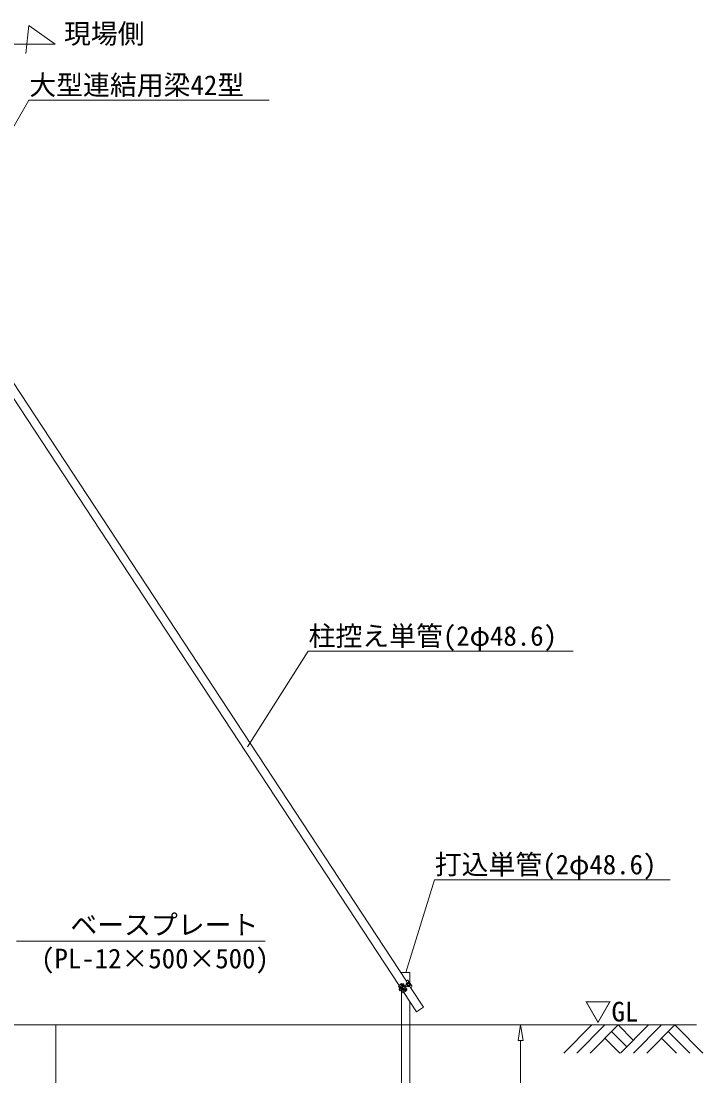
# Model space of a CAD drawing. Units: millimetres, scale not verified. Extents: x -16120 to 16120, y -26100 to 26100.
# Drawn here: x 7530 to 11428, y 8650 to 14680 of the extents above; entities that cross this region are included whole.
import ezdxf
from ezdxf.enums import TextEntityAlignment as Align

# ---------------------------------------------------------------- set-up
doc = ezdxf.new("R2010")
doc.units = ezdxf.units.MM
doc.header["$LTSCALE"] = 150
for name, color, linetype, lineweight in [('0-5_ﾍﾞｰｽﾗｲﾝ', 134, 'Continuous', 18), ('0-9_基礎工事用PCA大', 134, 'Continuous', 18), ('0-B_寸法', 134, 'Continuous', 18), ('1-1_単管', 134, 'Continuous', 18), ('1-2_単管ｸﾗﾝﾌﾟ', 134, 'Continuous', 18), ('1-B_文字', 134, 'Continuous', 18)]:
    doc.layers.add(name, color=color, linetype=linetype, lineweight=lineweight)
doc.styles.add('ＭＳ ゴシック', font='')
doc.styles.get('ＭＳ ゴシック').set_extended_font_data('MS Gothic')

msp = doc.modelspace()

# ---------------------------------------------------------------- linework, layer by layer
at = {"layer": '0-5_ﾍﾞｰｽﾗｲﾝ'}
msp.add_line((7728.6, 8941), (11391.4, 8941), dxfattribs=at)
at = {"layer": '0-9_基礎工事用PCA大'}
msp.add_lwpolyline([(6728.6, 7941), (7728.6, 7941), (7728.6, 8941), (6728.6, 8941)], close=True, dxfattribs=at)
at = {"layer": '0-B_寸法'}
for p, q in [((9746.7, 8941), (10386.7, 8941)), ((10371.1, 8853), (10385.7, 8941)), ((10385.7, 8941), (10400.4, 8853)), ((10371.1, 8853), (10400.4, 8853)), ((10385.7, 8853), (10385.7, 7329))]:
    msp.add_line(p, q, dxfattribs=at)
at = {"layer": '1-1_単管'}
for points in [[(9752.9, 9179.7), (9752.9, 9241), (9704.2, 9241), (9704.2, 9235.4)], [(9704.2, 9133.2), (9704.2, 7241), (9752.9, 7241), (9752.9, 9073)], [(9756.6, 9155.8), (9831.3, 9042), (9790.7, 9015.3), (9717.2, 9127.2)]]:
    msp.add_lwpolyline(points, dxfattribs=at)
at = {"layer": '1-2_単管ｸﾗﾝﾌﾟ'}
for p, q in [((9691, 9167.1), (7226.7, 12917.5)), ((9732.9, 9191.9), (7267.3, 12944.2)), ((9688.4, 9165.2), (9692, 9159.7)), ((9697.7, 9172.6), (9698.4, 9171.5)), ((9746.4, 9180.9), (9708.1, 9155.8)), ((9708.5, 9165.4), (9716.2, 9172.7)), ((9713, 9167.4), (9716.4, 9162.4)), ((9751.9, 9172.6), (9713.7, 9147.4)), ((9713.8, 9166.3), (9716.7, 9169)), ((9716.3, 9175.5), (9717.3, 9174.1)), ((9744.7, 9184.8), (9730.9, 9176.7)), ((9730.9, 9176.7), (9732.5, 9173.9)), ((9736.3, 9195.8), (9732.1, 9193.1)), ((9746.3, 9182.1), (9732.5, 9173.9)), ((9735.6, 9179.6), (9735.6, 9179.5)), ((9737.4, 9176.8), (9738.2, 9175.5)), ((9740, 9162.6), (9752.9, 9172)), ((9740.6, 9182.9), (9740.8, 9182.5)), ((9741.9, 9160), (9754.8, 9169.5)), ((9742.6, 9179.9), (9743.2, 9178.8)), ((9763, 9164.3), (9743.2, 9194.4)), ((9743.7, 9167.2), (9744.6, 9165.9)), ((9746.4, 9180.9), (9751.9, 9172.6)), ((9747.7, 9181.8), (9753.2, 9173.4)), ((9748.7, 9170.5), (9749.4, 9169.5)), ((9751.4, 9166.5), (9751.2, 9166.8)), ((9691.8, 9145), (9691.7, 9143.4)), ((9691.7, 9143.4), (9695.7, 9137.3)), ((9698.8, 9149.6), (9691.8, 9145)), ((9691.8, 9145), (9697.3, 9136.7)), ((9700, 9149.2), (9693.1, 9144.7)), ((9697.3, 9136.7), (9695.7, 9137.3)), ((9703.2, 9158.5), (9697.1, 9154.5)), ((9704.3, 9141.3), (9697.3, 9136.7)), ((9704.4, 9142.5), (9697.5, 9138)), ((9707.3, 9155.2), (9702.1, 9151.8)), ((9708.1, 9157), (9707.6, 9157.8)), ((9712.7, 9146.8), (9707.6, 9143.4)), ((9716.4, 9162.4), (9708.1, 9157)), ((9708.1, 9137.8), (9714.2, 9141.8)), ((9722.5, 9164), (9708.8, 9155)), ((9714.5, 9125.6), (9710.9, 9131.1)), ((9726.9, 9157.4), (9713.2, 9148.4)), ((9723, 9152.4), (9714.7, 9146.9)), ((9714.7, 9146.9), (9715.3, 9146.1)), ((9721.3, 9164.4), (9722.5, 9164)), ((9722.7, 9143.9), (9732.4, 9148.1)), ((9726.3, 9147.3), (9723, 9152.4)), ((9725.5, 9148.4), (9729.2, 9150)), ((9726.8, 9156.1), (9726.9, 9157.3)), ((9735, 9147.1), (9734.1, 9148.5)), ((9740, 9162.6), (9741.9, 9160)), ((9757.4, 9154.6), (9761.5, 9157.4))]:
    msp.add_line(p, q, dxfattribs=at)
for points in [[(9702.2, 9173.4), (9706.4, 9176.2), (9706.6, 9177.2), (9706.1, 9178), (9705, 9178.3), (9697.9, 9173.6), (9697.7, 9172.6)], [(9727.5, 9135), (9732.3, 9138.1), (9732, 9136.8), (9725.3, 9132.4)]]:
    msp.add_lwpolyline(points, dxfattribs=at)
for points in [[(9733.8, 9178.7), (9733.9, 9178.5), (9742.3, 9184), (9742.1, 9184.2), (9741.1, 9184.4), (9734, 9179.7)], [(9745.7, 9160.6), (9745.1, 9161.4), (9745.3, 9162.5), (9752.4, 9167.1), (9753.5, 9166.9), (9754, 9166.1), (9753.8, 9165), (9746.7, 9160.4)]]:
    msp.add_lwpolyline(points, close=True, dxfattribs=at)
for centre, radius, start, end in [((9736.2, 9100.3), 80.6, 107.732, 126.343), ((9822.4, 8948.8), 248, 115.294, 121.725), ((9712.6, 9161.1), 6, 133.291, 213.03), ((9713, 9173.3), 4, 33.308, 113.897), ((9714.7, 9168.5), 1.99, 133.291, 213.308), ((9714.8, 9174.1), 1.99, 313.291, 33.308), ((9713.9, 9171.9), 4, 313.291, 33.308), ((9722, 9185.6), 12.6, 314.965, 36.514), ((9729.7, 9164), 10.2, 4.079, 62.538), ((9739, 9191.6), 5, 33.308, 123.308), ((9746.8, 9181.2), 4.2, 33.308, 120.446), ((9746.8, 9181.2), 1.01, 33.308, 120.446), ((9752.3, 9172.8), 1.01, 306.171, 33.308), ((9752.3, 9172.8), 4.2, 306.171, 33.308), ((9696.2, 9155.5), 5.58, 139.68, 212.696), ((9697.1, 9156.6), 6.95, 216.686, 274.496), ((9691.6, 9159.5), 0.49, 319.68, 33.308), ((9703.3, 9160.1), 8.38, 221.875, 261.771), ((9689.5, 9151), 8.38, 344.846, 24.742), ((9707, 9160.7), 5.57, 210.874, 272.771), ((9716.8, 9155.4), 15.1, 193.957, 232.659), ((9700.6, 9130), 10.8, 46.197, 76.683), ((9710.1, 9136.9), 6.95, 152.121, 209.931), ((9708.7, 9136.6), 5.58, 213.921, 286.937), ((9687.7, 9136.2), 28.2, 19.734, 46.896), ((9717.5, 9155.9), 10.3, 184.069, 241.945), ((9718.2, 9141.6), 10.8, 169.934, 200.42), ((9710.4, 9130.8), 0.49, 33.308, 106.937), ((9154.8, 9897.3), 946.7, 305.967, 307.697), ((9719.5, 9144.6), 7.12, 161.697, 208.657), ((9673.9, 9195.1), 80.6, 300.274, 318.885), ((9720.3, 9149.4), 6, 213.587, 293.326), ((9700.9, 9144.9), 28.2, 23.428, 43.843), ((9701.4, 9145.2), 28.2, 25.491, 41.777), ((9727.9, 9148.4), 1.99, 213.308, 293.326), ((9730.7, 9146.3), 4, 33.308, 113.326), ((9733.2, 9146.3), 1.99, 33.308, 113.326), ((9731.7, 9144.9), 4, 312.72, 33.308), ((9746.5, 9148.3), 12.6, 94.572, 111.651), ((9746.5, 9148.3), 12.6, 30.103, 85.89), ((9758.8, 9161.5), 5, 303.308, 33.308)]:
    msp.add_arc(centre, radius, start, end, dxfattribs=at)
at = {"layer": '1-B_文字'}
for p, q in [((7574.9, 14226.8), (8948.5, 14226.8)), ((9171.6, 11078.1), (10685.6, 11078.1)), ((9893.2, 9771.6), (11240.9, 9771.6)), ((7502.9, 9420), (8925.3, 9420)), ((10792.3, 8941), (10631.9, 8780.6)), ((10867.9, 8941), (10707.5, 8780.6)), ((10943.5, 8941), (10783.1, 8780.6)), ((10943.5, 8941), (11029.9, 8854.6)), ((11116.3, 8941), (10955.9, 8780.6)), ((11191.9, 8941), (11031.5, 8780.6)), ((11267.5, 8941), (11107.1, 8780.6)), ((11267.5, 8941), (11427.9, 8780.6)), ((10867.9, 8865.4), (10952.7, 8780.6)), ((10905.7, 8903.2), (10992.1, 8816.8)), ((11191.9, 8865.4), (11276.7, 8780.6)), ((11229.7, 8903.2), (11352.3, 8780.6))]:
    msp.add_line(p, q, dxfattribs=at)
for points in [[(7724.5, 14546.8), (7573.1, 14653.6), (7556.4, 14495.2)], [(7724.5, 14546.8), (6732.6, 14546.8), (6884, 14440)], [(7228.6, 13627.9), (7574.3, 14226.8), (7574.9, 14226.8)], [(8823.4, 10531.7), (9171, 11078.1), (9171.6, 11078.1)], [(9728.5, 9241), (9892.7, 9771.6), (9893.2, 9771.6)]]:
    msp.add_lwpolyline(points, dxfattribs=at)

# ---------------------------------------------------------------- texts
at = {"layer": '1-B_文字', "style": 'ＭＳ ゴシック'}
for s, p in [('現場側', (7774.6, 14517.6)), ('大型連結用梁42型', (7576.5, 14223.7)), ('柱控え単管(2φ48.6)\u3000', (9173.2, 11075)), ('打込単管(2φ48.6)', (9894.8, 9768.5)), ('\u3000\u3000ベースプレート\u3000\u3000', (7504.1, 9423.7)), ('(PL-12×500×500)', (7644.1, 9231.1)), ('▽GL', (10751.5, 8927.2))]:
    msp.add_text(s, height=112.6, dxfattribs=at).set_placement(p, align=Align.BOTTOM_LEFT)

doc.saveas('drawing.dxf')
